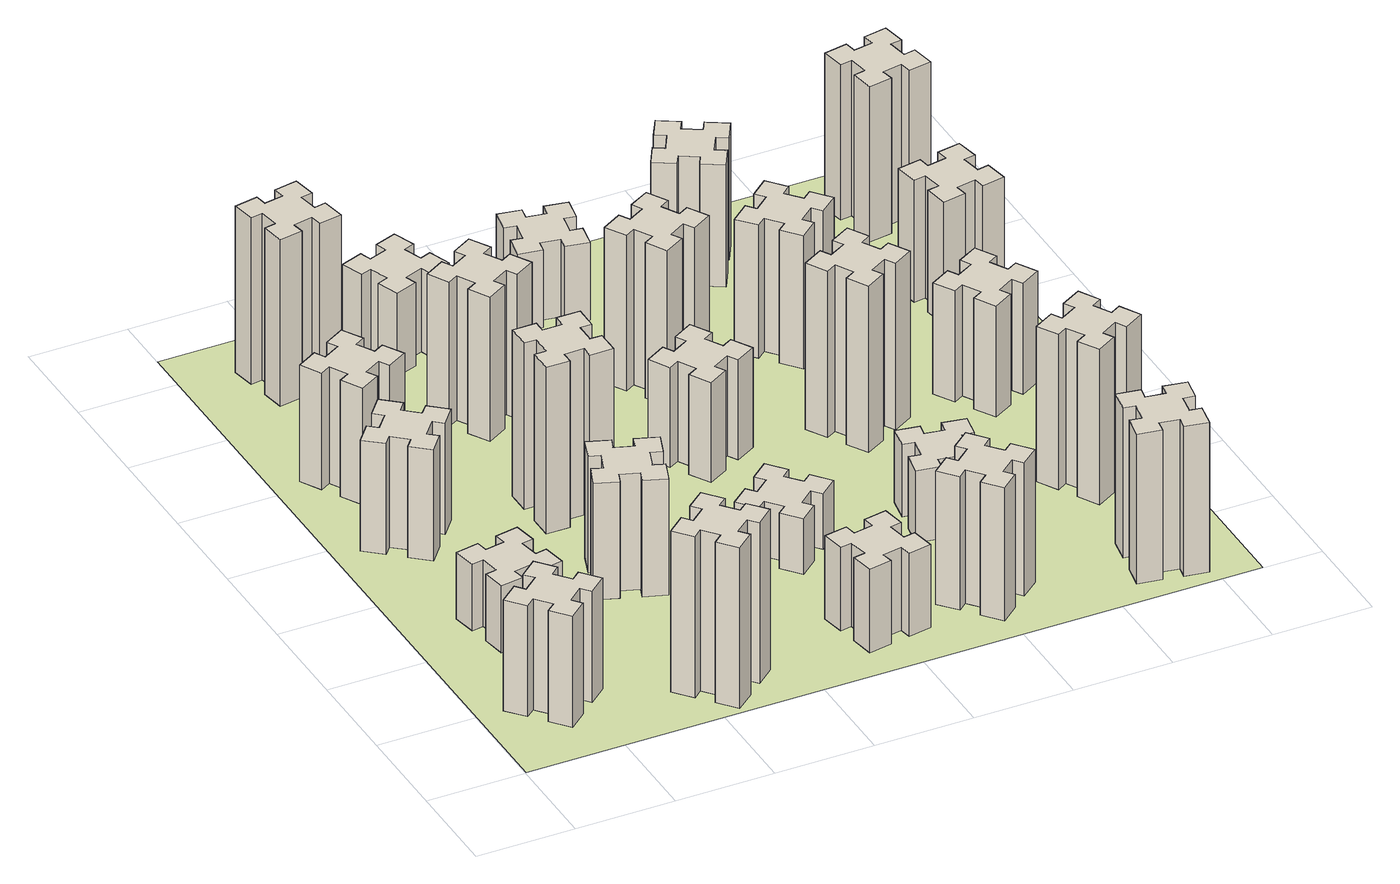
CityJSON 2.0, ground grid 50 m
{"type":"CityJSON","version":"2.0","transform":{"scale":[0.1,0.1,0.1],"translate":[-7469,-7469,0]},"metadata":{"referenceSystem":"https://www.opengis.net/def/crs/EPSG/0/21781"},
"CityObjects":{
"building1":{"type":"Building","attributes":{"class":"1000","function":"1000","usage":"1000","yearOfConstruction":2016,"roofType":"1000","measuredHeight":60,"storeysAboveGround":30,"storeysBelowGround":0},"geometry":[{"type":"Solid","lod":"1","boundaries":[[[[0,1,2,3,4,5,6,7,8,9,10,11,12,13,14,15,16,17,18,19]],[[17,16,20,21]],[[16,15,22,20]],[[15,14,23,22]],[[14,13,24,23]],[[13,12,25,24]],[[12,11,26,25]],[[11,10,27,26]],[[10,9,28,27]],[[9,8,29,28]],[[8,7,30,29]],[[7,6,31,30]],[[6,5,32,31]],[[5,4,33,32]],[[4,3,34,33]],[[3,2,35,34]],[[2,1,36,35]],[[1,0,37,36]],[[0,19,38,37]],[[19,18,39,38]],[[18,17,21,39]],[[24,25,26,27,28,29,30,31,32,33,34,35,36,37,38,39,21,20,22,23]]]]}]},
"building2":{"type":"Building","attributes":{"class":"1000","function":"1000","usage":"1000","yearOfConstruction":2016,"roofType":"1000","measuredHeight":36,"storeysAboveGround":30,"storeysBelowGround":0},"geometry":[{"type":"Solid","lod":"1","boundaries":[[[[40,41,42,43,44,45,46,47,48,49,50,51,52,53,54,55,56,57,58,59]],[[57,56,60,61]],[[56,55,62,60]],[[55,54,63,62]],[[54,53,64,63]],[[53,52,65,64]],[[52,51,66,65]],[[51,50,67,66]],[[50,49,68,67]],[[49,48,69,68]],[[48,47,70,69]],[[47,46,71,70]],[[46,45,72,71]],[[45,44,73,72]],[[44,43,74,73]],[[43,42,75,74]],[[42,41,76,75]],[[41,40,77,76]],[[40,59,78,77]],[[59,58,79,78]],[[58,57,61,79]],[[64,65,66,67,68,69,70,71,72,73,74,75,76,77,78,79,61,60,62,63]]]]}]},
"building3":{"type":"Building","attributes":{"class":"1000","function":"1000","usage":"1000","yearOfConstruction":2016,"roofType":"1000","measuredHeight":60,"storeysAboveGround":30,"storeysBelowGround":0},"geometry":[{"type":"Solid","lod":"1","boundaries":[[[[80,81,82,83,84,85,86,87,88,89,90,91,92,93,94,95,96,97,98,99]],[[97,96,100,101]],[[96,95,102,100]],[[95,94,103,102]],[[94,93,104,103]],[[93,92,105,104]],[[92,91,106,105]],[[91,90,107,106]],[[90,89,108,107]],[[89,88,109,108]],[[88,87,110,109]],[[87,86,111,110]],[[86,85,112,111]],[[85,84,113,112]],[[84,83,114,113]],[[83,82,115,114]],[[82,81,116,115]],[[81,80,117,116]],[[80,99,118,117]],[[99,98,119,118]],[[98,97,101,119]],[[104,105,106,107,108,109,110,111,112,113,114,115,116,117,118,119,101,100,102,103]]]]}]},
"building4":{"type":"Building","attributes":{"class":"1000","function":"1000","usage":"1000","yearOfConstruction":2016,"roofType":"1000","measuredHeight":63,"storeysAboveGround":30,"storeysBelowGround":0},"geometry":[{"type":"Solid","lod":"1","boundaries":[[[[120,121,122,123,124,125,126,127,128,129,130,131,132,133,134,135,136,137,138,139]],[[137,136,140,141]],[[136,135,142,140]],[[135,134,143,142]],[[134,133,144,143]],[[133,132,145,144]],[[132,131,146,145]],[[131,130,147,146]],[[130,129,148,147]],[[129,128,149,148]],[[128,127,150,149]],[[127,126,151,150]],[[126,125,152,151]],[[125,124,153,152]],[[124,123,154,153]],[[123,122,155,154]],[[122,121,156,155]],[[121,120,157,156]],[[120,139,158,157]],[[139,138,159,158]],[[138,137,141,159]],[[144,145,146,147,148,149,150,151,152,153,154,155,156,157,158,159,141,140,142,143]]]]}]},
"building5":{"type":"Building","attributes":{"class":"1000","function":"1000","usage":"1000","yearOfConstruction":2016,"roofType":"1000","measuredHeight":87,"storeysAboveGround":30,"storeysBelowGround":0},"geometry":[{"type":"Solid","lod":"1","boundaries":[[[[160,161,162,163,164,165,166,167,168,169,170,171,172,173,174,175,176,177,178,179]],[[177,176,180,181]],[[176,175,182,180]],[[175,174,183,182]],[[174,173,184,183]],[[173,172,185,184]],[[172,171,186,185]],[[171,170,187,186]],[[170,169,188,187]],[[169,168,189,188]],[[168,167,190,189]],[[167,166,191,190]],[[166,165,192,191]],[[165,164,193,192]],[[164,163,194,193]],[[163,162,195,194]],[[162,161,196,195]],[[161,160,197,196]],[[160,179,198,197]],[[179,178,199,198]],[[178,177,181,199]],[[184,185,186,187,188,189,190,191,192,193,194,195,196,197,198,199,181,180,182,183]]]]}]},
"building6":{"type":"Building","attributes":{"class":"1000","function":"1000","usage":"1000","yearOfConstruction":2016,"roofType":"1000","measuredHeight":90,"storeysAboveGround":30,"storeysBelowGround":0},"geometry":[{"type":"Solid","lod":"1","boundaries":[[[[200,201,202,203,204,205,206,207,208,209,210,211,212,213,214,215,216,217,218,219]],[[217,216,220,221]],[[216,215,222,220]],[[215,214,223,222]],[[214,213,224,223]],[[213,212,225,224]],[[212,211,226,225]],[[211,210,227,226]],[[210,209,228,227]],[[209,208,229,228]],[[208,207,230,229]],[[207,206,231,230]],[[206,205,232,231]],[[205,204,233,232]],[[204,203,234,233]],[[203,202,235,234]],[[202,201,236,235]],[[201,200,237,236]],[[200,219,238,237]],[[219,218,239,238]],[[218,217,221,239]],[[224,225,226,227,228,229,230,231,232,233,234,235,236,237,238,239,221,220,222,223]]]]}]},
"building7":{"type":"Building","attributes":{"class":"1000","function":"1000","usage":"1000","yearOfConstruction":2016,"roofType":"1000","measuredHeight":63,"storeysAboveGround":30,"storeysBelowGround":0},"geometry":[{"type":"Solid","lod":"1","boundaries":[[[[240,241,242,243,244,245,246,247,248,249,250,251,252,253,254,255,256,257,258,259]],[[257,256,260,261]],[[256,255,262,260]],[[255,254,263,262]],[[254,253,264,263]],[[253,252,265,264]],[[252,251,266,265]],[[251,250,267,266]],[[250,249,268,267]],[[249,248,269,268]],[[248,247,270,269]],[[247,246,271,270]],[[246,245,272,271]],[[245,244,273,272]],[[244,243,274,273]],[[243,242,275,274]],[[242,241,276,275]],[[241,240,277,276]],[[240,259,278,277]],[[259,258,279,278]],[[258,257,261,279]],[[264,265,266,267,268,269,270,271,272,273,274,275,276,277,278,279,261,260,262,263]]]]}]},
"building8":{"type":"Building","attributes":{"class":"1000","function":"1000","usage":"1000","yearOfConstruction":2016,"roofType":"1000","measuredHeight":90,"storeysAboveGround":30,"storeysBelowGround":0},"geometry":[{"type":"Solid","lod":"1","boundaries":[[[[280,281,282,283,284,285,286,287,288,289,290,291,292,293,294,295,296,297,298,299]],[[297,296,300,301]],[[296,295,302,300]],[[295,294,303,302]],[[294,293,304,303]],[[293,292,305,304]],[[292,291,306,305]],[[291,290,307,306]],[[290,289,308,307]],[[289,288,309,308]],[[288,287,310,309]],[[287,286,311,310]],[[286,285,312,311]],[[285,284,313,312]],[[284,283,314,313]],[[283,282,315,314]],[[282,281,316,315]],[[281,280,317,316]],[[280,299,318,317]],[[299,298,319,318]],[[298,297,301,319]],[[304,305,306,307,308,309,310,311,312,313,314,315,316,317,318,319,301,300,302,303]]]]}]},
"building9":{"type":"Building","attributes":{"class":"1000","function":"1000","usage":"1000","yearOfConstruction":2016,"roofType":"1000","measuredHeight":78,"storeysAboveGround":30,"storeysBelowGround":0},"geometry":[{"type":"Solid","lod":"1","boundaries":[[[[320,321,322,323,324,325,326,327,328,329,330,331,332,333,334,335,336,337,338,339]],[[337,336,340,341]],[[336,335,342,340]],[[335,334,343,342]],[[334,333,344,343]],[[333,332,345,344]],[[332,331,346,345]],[[331,330,347,346]],[[330,329,348,347]],[[329,328,349,348]],[[328,327,350,349]],[[327,326,351,350]],[[326,325,352,351]],[[325,324,353,352]],[[324,323,354,353]],[[323,322,355,354]],[[322,321,356,355]],[[321,320,357,356]],[[320,339,358,357]],[[339,338,359,358]],[[338,337,341,359]],[[344,345,346,347,348,349,350,351,352,353,354,355,356,357,358,359,341,340,342,343]]]]}]},
"building10":{"type":"Building","attributes":{"class":"1000","function":"1000","usage":"1000","yearOfConstruction":2016,"roofType":"1000","measuredHeight":45,"storeysAboveGround":30,"storeysBelowGround":0},"geometry":[{"type":"Solid","lod":"1","boundaries":[[[[360,361,362,363,364,365,366,367,368,369,370,371,372,373,374,375,376,377,378,379]],[[377,376,380,381]],[[376,375,382,380]],[[375,374,383,382]],[[374,373,384,383]],[[373,372,385,384]],[[372,371,386,385]],[[371,370,387,386]],[[370,369,388,387]],[[369,368,389,388]],[[368,367,390,389]],[[367,366,391,390]],[[366,365,392,391]],[[365,364,393,392]],[[364,363,394,393]],[[363,362,395,394]],[[362,361,396,395]],[[361,360,397,396]],[[360,379,398,397]],[[379,378,399,398]],[[378,377,381,399]],[[384,385,386,387,388,389,390,391,392,393,394,395,396,397,398,399,381,380,382,383]]]]}]},
"building11":{"type":"Building","attributes":{"class":"1000","function":"1000","usage":"1000","yearOfConstruction":2016,"roofType":"1000","measuredHeight":45,"storeysAboveGround":30,"storeysBelowGround":0},"geometry":[{"type":"Solid","lod":"1","boundaries":[[[[400,401,402,403,404,405,406,407,408,409,410,411,412,413,414,415,416,417,418,419]],[[417,416,420,421]],[[416,415,422,420]],[[415,414,423,422]],[[414,413,424,423]],[[413,412,425,424]],[[412,411,426,425]],[[411,410,427,426]],[[410,409,428,427]],[[409,408,429,428]],[[408,407,430,429]],[[407,406,431,430]],[[406,405,432,431]],[[405,404,433,432]],[[404,403,434,433]],[[403,402,435,434]],[[402,401,436,435]],[[401,400,437,436]],[[400,419,438,437]],[[419,418,439,438]],[[418,417,421,439]],[[424,425,426,427,428,429,430,431,432,433,434,435,436,437,438,439,421,420,422,423]]]]}]},
"building12":{"type":"Building","attributes":{"class":"1000","function":"1000","usage":"1000","yearOfConstruction":2016,"roofType":"1000","measuredHeight":30,"storeysAboveGround":30,"storeysBelowGround":0},"geometry":[{"type":"Solid","lod":"1","boundaries":[[[[440,441,442,443,444,445,446,447,448,449,450,451,452,453,454,455,456,457,458,459]],[[457,456,460,461]],[[456,455,462,460]],[[455,454,463,462]],[[454,453,464,463]],[[453,452,465,464]],[[452,451,466,465]],[[451,450,467,466]],[[450,449,468,467]],[[449,448,469,468]],[[448,447,470,469]],[[447,446,471,470]],[[446,445,472,471]],[[445,444,473,472]],[[444,443,474,473]],[[443,442,475,474]],[[442,441,476,475]],[[441,440,477,476]],[[440,459,478,477]],[[459,458,479,478]],[[458,457,461,479]],[[464,465,466,467,468,469,470,471,472,473,474,475,476,477,478,479,461,460,462,463]]]]}]},
"building13":{"type":"Building","attributes":{"class":"1000","function":"1000","usage":"1000","yearOfConstruction":2016,"roofType":"1000","measuredHeight":54,"storeysAboveGround":30,"storeysBelowGround":0},"geometry":[{"type":"Solid","lod":"1","boundaries":[[[[480,481,482,483,484,485,486,487,488,489,490,491,492,493,494,495,496,497,498,499]],[[497,496,500,501]],[[496,495,502,500]],[[495,494,503,502]],[[494,493,504,503]],[[493,492,505,504]],[[492,491,506,505]],[[491,490,507,506]],[[490,489,508,507]],[[489,488,509,508]],[[488,487,510,509]],[[487,486,511,510]],[[486,485,512,511]],[[485,484,513,512]],[[484,483,514,513]],[[483,482,515,514]],[[482,481,516,515]],[[481,480,517,516]],[[480,499,518,517]],[[499,498,519,518]],[[498,497,501,519]],[[504,505,506,507,508,509,510,511,512,513,514,515,516,517,518,519,501,500,502,503]]]]}]},
"building14":{"type":"Building","attributes":{"class":"1000","function":"1000","usage":"1000","yearOfConstruction":2016,"roofType":"1000","measuredHeight":72,"storeysAboveGround":30,"storeysBelowGround":0},"geometry":[{"type":"Solid","lod":"1","boundaries":[[[[520,521,522,523,524,525,526,527,528,529,530,531,532,533,534,535,536,537,538,539]],[[537,536,540,541]],[[536,535,542,540]],[[535,534,543,542]],[[534,533,544,543]],[[533,532,545,544]],[[532,531,546,545]],[[531,530,547,546]],[[530,529,548,547]],[[529,528,549,548]],[[528,527,550,549]],[[527,526,551,550]],[[526,525,552,551]],[[525,524,553,552]],[[524,523,554,553]],[[523,522,555,554]],[[522,521,556,555]],[[521,520,557,556]],[[520,539,558,557]],[[539,538,559,558]],[[538,537,541,559]],[[544,545,546,547,548,549,550,551,552,553,554,555,556,557,558,559,541,540,542,543]]]]}]},
"building15":{"type":"Building","attributes":{"class":"1000","function":"1000","usage":"1000","yearOfConstruction":2016,"roofType":"1000","measuredHeight":84,"storeysAboveGround":30,"storeysBelowGround":0},"geometry":[{"type":"Solid","lod":"1","boundaries":[[[[560,561,562,563,564,565,566,567,568,569,570,571,572,573,574,575,576,577,578,579]],[[577,576,580,581]],[[576,575,582,580]],[[575,574,583,582]],[[574,573,584,583]],[[573,572,585,584]],[[572,571,586,585]],[[571,570,587,586]],[[570,569,588,587]],[[569,568,589,588]],[[568,567,590,589]],[[567,566,591,590]],[[566,565,592,591]],[[565,564,593,592]],[[564,563,594,593]],[[563,562,595,594]],[[562,561,596,595]],[[561,560,597,596]],[[560,579,598,597]],[[579,578,599,598]],[[578,577,581,599]],[[584,585,586,587,588,589,590,591,592,593,594,595,596,597,598,599,581,580,582,583]]]]}]},
"building16":{"type":"Building","attributes":{"class":"1000","function":"1000","usage":"1000","yearOfConstruction":2016,"roofType":"1000","measuredHeight":42,"storeysAboveGround":30,"storeysBelowGround":0},"geometry":[{"type":"Solid","lod":"1","boundaries":[[[[600,601,602,603,604,605,606,607,608,609,610,611,612,613,614,615,616,617,618,619]],[[617,616,620,621]],[[616,615,622,620]],[[615,614,623,622]],[[614,613,624,623]],[[613,612,625,624]],[[612,611,626,625]],[[611,610,627,626]],[[610,609,628,627]],[[609,608,629,628]],[[608,607,630,629]],[[607,606,631,630]],[[606,605,632,631]],[[605,604,633,632]],[[604,603,634,633]],[[603,602,635,634]],[[602,601,636,635]],[[601,600,637,636]],[[600,619,638,637]],[[619,618,639,638]],[[618,617,621,639]],[[624,625,626,627,628,629,630,631,632,633,634,635,636,637,638,639,621,620,622,623]]]]}]},
"building17":{"type":"Building","attributes":{"class":"1000","function":"1000","usage":"1000","yearOfConstruction":2016,"roofType":"1000","measuredHeight":39,"storeysAboveGround":30,"storeysBelowGround":0},"geometry":[{"type":"Solid","lod":"1","boundaries":[[[[640,641,642,643,644,645,646,647,648,649,650,651,652,653,654,655,656,657,658,659]],[[657,656,660,661]],[[656,655,662,660]],[[655,654,663,662]],[[654,653,664,663]],[[653,652,665,664]],[[652,651,666,665]],[[651,650,667,666]],[[650,649,668,667]],[[649,648,669,668]],[[648,647,670,669]],[[647,646,671,670]],[[646,645,672,671]],[[645,644,673,672]],[[644,643,674,673]],[[643,642,675,674]],[[642,641,676,675]],[[641,640,677,676]],[[640,659,678,677]],[[659,658,679,678]],[[658,657,661,679]],[[664,665,666,667,668,669,670,671,672,673,674,675,676,677,678,679,661,660,662,663]]]]}]},
"building18":{"type":"Building","attributes":{"class":"1000","function":"1000","usage":"1000","yearOfConstruction":2016,"roofType":"1000","measuredHeight":90,"storeysAboveGround":30,"storeysBelowGround":0},"geometry":[{"type":"Solid","lod":"1","boundaries":[[[[680,681,682,683,684,685,686,687,688,689,690,691,692,693,694,695,696,697,698,699]],[[697,696,700,701]],[[696,695,702,700]],[[695,694,703,702]],[[694,693,704,703]],[[693,692,705,704]],[[692,691,706,705]],[[691,690,707,706]],[[690,689,708,707]],[[689,688,709,708]],[[688,687,710,709]],[[687,686,711,710]],[[686,685,712,711]],[[685,684,713,712]],[[684,683,714,713]],[[683,682,715,714]],[[682,681,716,715]],[[681,680,717,716]],[[680,699,718,717]],[[699,698,719,718]],[[698,697,701,719]],[[704,705,706,707,708,709,710,711,712,713,714,715,716,717,718,719,701,700,702,703]]]]}]},
"building19":{"type":"Building","attributes":{"class":"1000","function":"1000","usage":"1000","yearOfConstruction":2016,"roofType":"1000","measuredHeight":72,"storeysAboveGround":30,"storeysBelowGround":0},"geometry":[{"type":"Solid","lod":"1","boundaries":[[[[720,721,722,723,724,725,726,727,728,729,730,731,732,733,734,735,736,737,738,739]],[[737,736,740,741]],[[736,735,742,740]],[[735,734,743,742]],[[734,733,744,743]],[[733,732,745,744]],[[732,731,746,745]],[[731,730,747,746]],[[730,729,748,747]],[[729,728,749,748]],[[728,727,750,749]],[[727,726,751,750]],[[726,725,752,751]],[[725,724,753,752]],[[724,723,754,753]],[[723,722,755,754]],[[722,721,756,755]],[[721,720,757,756]],[[720,739,758,757]],[[739,738,759,758]],[[738,737,741,759]],[[744,745,746,747,748,749,750,751,752,753,754,755,756,757,758,759,741,740,742,743]]]]}]},
"building20":{"type":"Building","attributes":{"class":"1000","function":"1000","usage":"1000","yearOfConstruction":2016,"roofType":"1000","measuredHeight":81,"storeysAboveGround":30,"storeysBelowGround":0},"geometry":[{"type":"Solid","lod":"1","boundaries":[[[[760,761,762,763,764,765,766,767,768,769,770,771,772,773,774,775,776,777,778,779]],[[777,776,780,781]],[[776,775,782,780]],[[775,774,783,782]],[[774,773,784,783]],[[773,772,785,784]],[[772,771,786,785]],[[771,770,787,786]],[[770,769,788,787]],[[769,768,789,788]],[[768,767,790,789]],[[767,766,791,790]],[[766,765,792,791]],[[765,764,793,792]],[[764,763,794,793]],[[763,762,795,794]],[[762,761,796,795]],[[761,760,797,796]],[[760,779,798,797]],[[779,778,799,798]],[[778,777,781,799]],[[784,785,786,787,788,789,790,791,792,793,794,795,796,797,798,799,781,780,782,783]]]]}]},
"building21":{"type":"Building","attributes":{"class":"1000","function":"1000","usage":"1000","yearOfConstruction":2016,"roofType":"1000","measuredHeight":66,"storeysAboveGround":30,"storeysBelowGround":0},"geometry":[{"type":"Solid","lod":"1","boundaries":[[[[800,801,802,803,804,805,806,807,808,809,810,811,812,813,814,815,816,817,818,819]],[[817,816,820,821]],[[816,815,822,820]],[[815,814,823,822]],[[814,813,824,823]],[[813,812,825,824]],[[812,811,826,825]],[[811,810,827,826]],[[810,809,828,827]],[[809,808,829,828]],[[808,807,830,829]],[[807,806,831,830]],[[806,805,832,831]],[[805,804,833,832]],[[804,803,834,833]],[[803,802,835,834]],[[802,801,836,835]],[[801,800,837,836]],[[800,819,838,837]],[[819,818,839,838]],[[818,817,821,839]],[[824,825,826,827,828,829,830,831,832,833,834,835,836,837,838,839,821,820,822,823]]]]}]},
"building22":{"type":"Building","attributes":{"class":"1000","function":"1000","usage":"1000","yearOfConstruction":2016,"roofType":"1000","measuredHeight":84,"storeysAboveGround":30,"storeysBelowGround":0},"geometry":[{"type":"Solid","lod":"1","boundaries":[[[[840,841,842,843,844,845,846,847,848,849,850,851,852,853,854,855,856,857,858,859]],[[857,856,860,861]],[[856,855,862,860]],[[855,854,863,862]],[[854,853,864,863]],[[853,852,865,864]],[[852,851,866,865]],[[851,850,867,866]],[[850,849,868,867]],[[849,848,869,868]],[[848,847,870,869]],[[847,846,871,870]],[[846,845,872,871]],[[845,844,873,872]],[[844,843,874,873]],[[843,842,875,874]],[[842,841,876,875]],[[841,840,877,876]],[[840,859,878,877]],[[859,858,879,878]],[[858,857,861,879]],[[864,865,866,867,868,869,870,871,872,873,874,875,876,877,878,879,861,860,862,863]]]]}]},
"building23":{"type":"Building","attributes":{"class":"1000","function":"1000","usage":"1000","yearOfConstruction":2016,"roofType":"1000","measuredHeight":60,"storeysAboveGround":30,"storeysBelowGround":0},"geometry":[{"type":"Solid","lod":"1","boundaries":[[[[880,881,882,883,884,885,886,887,888,889,890,891,892,893,894,895,896,897,898,899]],[[897,896,900,901]],[[896,895,902,900]],[[895,894,903,902]],[[894,893,904,903]],[[893,892,905,904]],[[892,891,906,905]],[[891,890,907,906]],[[890,889,908,907]],[[889,888,909,908]],[[888,887,910,909]],[[887,886,911,910]],[[886,885,912,911]],[[885,884,913,912]],[[884,883,914,913]],[[883,882,915,914]],[[882,881,916,915]],[[881,880,917,916]],[[880,899,918,917]],[[899,898,919,918]],[[898,897,901,919]],[[904,905,906,907,908,909,910,911,912,913,914,915,916,917,918,919,901,900,902,903]]]]}]},
"building24":{"type":"Building","attributes":{"class":"1000","function":"1000","usage":"1000","yearOfConstruction":2016,"roofType":"1000","measuredHeight":66,"storeysAboveGround":30,"storeysBelowGround":0},"geometry":[{"type":"Solid","lod":"1","boundaries":[[[[920,921,922,923,924,925,926,927,928,929,930,931,932,933,934,935,936,937,938,939]],[[937,936,940,941]],[[936,935,942,940]],[[935,934,943,942]],[[934,933,944,943]],[[933,932,945,944]],[[932,931,946,945]],[[931,930,947,946]],[[930,929,948,947]],[[929,928,949,948]],[[928,927,950,949]],[[927,926,951,950]],[[926,925,952,951]],[[925,924,953,952]],[[924,923,954,953]],[[923,922,955,954]],[[922,921,956,955]],[[921,920,957,956]],[[920,939,958,957]],[[939,938,959,958]],[[938,937,941,959]],[[944,945,946,947,948,949,950,951,952,953,954,955,956,957,958,959,941,940,942,943]]]]}]},
"building25":{"type":"Building","attributes":{"class":"1000","function":"1000","usage":"1000","yearOfConstruction":2016,"roofType":"1000","measuredHeight":84,"storeysAboveGround":30,"storeysBelowGround":0},"geometry":[{"type":"Solid","lod":"1","boundaries":[[[[960,961,962,963,964,965,966,967,968,969,970,971,972,973,974,975,976,977,978,979]],[[977,976,980,981]],[[976,975,982,980]],[[975,974,983,982]],[[974,973,984,983]],[[973,972,985,984]],[[972,971,986,985]],[[971,970,987,986]],[[970,969,988,987]],[[969,968,989,988]],[[968,967,990,989]],[[967,966,991,990]],[[966,965,992,991]],[[965,964,993,992]],[[964,963,994,993]],[[963,962,995,994]],[[962,961,996,995]],[[961,960,997,996]],[[960,979,998,997]],[[979,978,999,998]],[[978,977,981,999]],[[984,985,986,987,988,989,990,991,992,993,994,995,996,997,998,999,981,980,982,983]]]]}]},
"landuse1":{"type":"LandUse","attributes":{"name":"plot1","function":"1010"},"geometry":[{"type":"MultiSurface","lod":"1","boundaries":[[[1000,1001,1002,1003]]]}]}
},
"vertices":[
[259,443,0],[323,366,0],[277,328,0],[354,236,0],[446,313,0],[408,359,0],[484,423,0],[523,377,0],[615,454,0],[538,546,0],[492,508,0],[427,584,0],[473,623,0],[396,715,0],[304,638,0],[343,592,0],[266,527,0],[228,573,0],[136,496,0],[213,404,0],[266,527,600],[228,573,600],[343,592,600],[304,638,600],[396,715,600],[473,623,600],[427,584,600],[492,508,600],[538,546,600],[615,454,600],[523,377,600],[484,423,600],[408,359,600],[446,313,600],[354,236,600],[277,328,600],[323,366,600],[259,443,600],[213,404,600],[136,496,600],
[445,998,0],[544,1016,0],[554,957,0],[672,977,0],[651,1096,0],[592,1085,0],[575,1184,0],[634,1194,0],[613,1312,0],[495,1291,0],[505,1232,0],[407,1215,0],[397,1274,0],[278,1253,0],[299,1135,0],[358,1145,0],[376,1047,0],[317,1037,0],[337,918,0],[456,939,0],[376,1047,360],[317,1037,360],[358,1145,360],[299,1135,360],[278,1253,360],[397,1274,360],[407,1215,360],[505,1232,360],[495,1291,360],[613,1312,360],[634,1194,360],[575,1184,360],[592,1085,360],[651,1096,360],[672,977,360],[554,957,360],[544,1016,360],[445,998,360],[456,939,360],[337,918,360],
[427,1846,0],[492,1923,0],[538,1884,0],[615,1976,0],[523,2053,0],[484,2007,0],[408,2072,0],[446,2118,0],[354,2195,0],[277,2103,0],[323,2064,0],[259,1988,0],[213,2026,0],[136,1934,0],[228,1857,0],[266,1903,0],[343,1839,0],[304,1793,0],[396,1716,0],[473,1808,0],[343,1839,600],[304,1793,600],[266,1903,600],[228,1857,600],[136,1934,600],[213,2026,600],[259,1988,600],[323,2064,600],[277,2103,600],[354,2195,600],[446,2118,600],[408,2072,600],[484,2007,600],[523,2053,600],[615,1976,600],[538,1884,600],[492,1923,600],[427,1846,600],[473,1808,600],[396,1716,600],
[496,2507,0],[446,2594,0],[498,2624,0],[438,2728,0],[334,2668,0],[364,2616,0],[277,2566,0],[247,2618,0],[143,2558,0],[203,2454,0],[255,2484,0],[305,2397,0],[253,2367,0],[313,2263,0],[417,2323,0],[387,2375,0],[474,2425,0],[504,2373,0],[608,2433,0],[548,2537,0],[474,2425,630],[504,2373,630],[387,2375,630],[417,2323,630],[313,2263,630],[253,2367,630],[305,2397,630],[255,2484,630],[203,2454,630],[143,2558,630],[247,2618,630],[277,2566,630],[364,2616,630],[334,2668,630],[438,2728,630],[498,2624,630],[446,2594,630],[496,2507,630],[548,2537,630],[608,2433,630],
[1232,308,0],[1167,384,0],[1213,423,0],[1136,515,0],[1044,438,0],[1083,392,0],[1006,327,0],[968,373,0],[876,296,0],[953,204,0],[999,243,0],[1063,166,0],[1017,128,0],[1094,36,0],[1186,113,0],[1148,159,0],[1224,223,0],[1263,177,0],[1355,254,0],[1278,346,0],[1224,223,870],[1263,177,870],[1148,159,870],[1186,113,870],[1094,36,870],[1017,128,870],[1063,166,870],[999,243,870],[953,204,870],[876,296,870],[968,373,870],[1006,327,870],[1083,392,870],[1044,438,870],[1136,515,870],[1213,423,870],[1167,384,870],[1232,308,870],[1278,346,870],[1355,254,870],
[592,3305,0],[575,3404,0],[634,3414,0],[613,3532,0],[495,3511,0],[505,3452,0],[407,3435,0],[397,3494,0],[278,3473,0],[299,3355,0],[358,3365,0],[376,3267,0],[317,3257,0],[337,3138,0],[456,3159,0],[445,3218,0],[544,3236,0],[554,3177,0],[672,3197,0],[651,3316,0],[544,3236,900],[554,3177,900],[445,3218,900],[456,3159,900],[337,3138,900],[317,3257,900],[376,3267,900],[358,3365,900],[299,3355,900],[278,3473,900],[397,3494,900],[407,3435,900],[505,3452,900],[495,3511,900],[613,3532,900],[634,3414,900],[575,3404,900],[592,3305,900],[651,3316,900],[672,3197,900],
[1202,1131,0],[1236,1225,0],[1292,1204,0],[1333,1317,0],[1220,1358,0],[1200,1302,0],[1106,1336,0],[1127,1392,0],[1014,1433,0],[973,1320,0],[1029,1300,0],[995,1206,0],[939,1227,0],[897,1114,0],[1010,1073,0],[1031,1129,0],[1125,1095,0],[1104,1039,0],[1217,997,0],[1258,1110,0],[1125,1095,630],[1104,1039,630],[1031,1129,630],[1010,1073,630],[897,1114,630],[939,1227,630],[995,1206,630],[1029,1300,630],[973,1320,630],[1014,1433,630],[1127,1392,630],[1106,1336,630],[1200,1302,630],[1220,1358,630],[1333,1317,630],[1292,1204,630],[1236,1225,630],[1202,1131,630],[1258,1110,630],[1217,997,630],
[1165,1965,0],[1065,1965,0],[1065,2025,0],[945,2025,0],[945,1905,0],[1005,1905,0],[1005,1805,0],[945,1805,0],[945,1685,0],[1065,1685,0],[1065,1745,0],[1165,1745,0],[1165,1685,0],[1285,1685,0],[1285,1805,0],[1225,1805,0],[1225,1905,0],[1285,1905,0],[1285,2025,0],[1165,2025,0],[1225,1905,900],[1285,1905,900],[1225,1805,900],[1285,1805,900],[1285,1685,900],[1165,1685,900],[1165,1745,900],[1065,1745,900],[1065,1685,900],[945,1685,900],[945,1805,900],[1005,1805,900],[1005,1905,900],[945,1905,900],[945,2025,900],[1065,2025,900],[1065,1965,900],[1165,1965,900],[1165,2025,900],[1285,2025,900],
[1236,2707,0],[1186,2794,0],[1238,2824,0],[1178,2928,0],[1074,2868,0],[1104,2816,0],[1017,2766,0],[987,2818,0],[883,2758,0],[943,2654,0],[995,2684,0],[1045,2597,0],[993,2567,0],[1053,2463,0],[1157,2523,0],[1127,2575,0],[1214,2625,0],[1244,2573,0],[1348,2633,0],[1288,2737,0],[1214,2625,780],[1244,2573,780],[1127,2575,780],[1157,2523,780],[1053,2463,780],[993,2567,780],[1045,2597,780],[995,2684,780],[943,2654,780],[883,2758,780],[987,2818,780],[1017,2766,780],[1104,2816,780],[1074,2868,780],[1178,2928,780],[1238,2824,780],[1186,2794,780],[1236,2707,780],[1288,2737,780],[1348,2633,780],
[1136,3326,0],[1102,3420,0],[1158,3440,0],[1117,3553,0],[1004,3512,0],[1025,3456,0],[931,3422,0],[910,3478,0],[797,3437,0],[839,3324,0],[895,3345,0],[929,3251,0],[873,3230,0],[914,3117,0],[1027,3159,0],[1006,3215,0],[1100,3249,0],[1120,3193,0],[1233,3234,0],[1192,3347,0],[1100,3249,450],[1120,3193,450],[1006,3215,450],[1027,3159,450],[914,3117,450],[873,3230,450],[929,3251,450],[895,3345,450],[839,3324,450],[797,3437,450],[910,3478,450],[931,3422,450],[1025,3456,450],[1004,3512,450],[1117,3553,450],[1158,3440,450],[1102,3420,450],[1136,3326,450],[1192,3347,450],[1233,3234,450],
[1985,492,0],[1887,475,0],[1877,534,0],[1758,513,0],[1779,395,0],[1838,405,0],[1856,307,0],[1797,297,0],[1817,178,0],[1936,199,0],[1925,258,0],[2024,276,0],[2034,217,0],[2152,237,0],[2131,356,0],[2072,345,0],[2055,444,0],[2114,454,0],[2093,572,0],[1975,551,0],[2055,444,450],[2114,454,450],[2072,345,450],[2131,356,450],[2152,237,450],[2034,217,450],[2024,276,450],[1925,258,450],[1936,199,450],[1817,178,450],[1797,297,450],[1856,307,450],[1838,405,450],[1779,395,450],[1758,513,450],[1877,534,450],[1887,475,450],[1985,492,450],[1975,551,450],[2093,572,450],
[1888,999,0],[1964,1063,0],[2003,1017,0],[2095,1094,0],[2018,1186,0],[1972,1148,0],[1907,1224,0],[1953,1263,0],[1876,1355,0],[1784,1278,0],[1823,1232,0],[1746,1167,0],[1708,1213,0],[1616,1136,0],[1693,1044,0],[1739,1083,0],[1803,1006,0],[1757,968,0],[1834,876,0],[1926,953,0],[1803,1006,300],[1757,968,300],[1739,1083,300],[1693,1044,300],[1616,1136,300],[1708,1213,300],[1746,1167,300],[1823,1232,300],[1784,1278,300],[1876,1355,300],[1953,1263,300],[1907,1224,300],[1972,1148,300],[2018,1186,300],[2095,1094,300],[2003,1017,300],[1964,1063,300],[1888,999,300],[1926,953,300],[1834,876,300],
[1844,2076,0],[1757,2026,0],[1727,2078,0],[1623,2018,0],[1683,1914,0],[1735,1944,0],[1785,1857,0],[1733,1827,0],[1793,1723,0],[1897,1783,0],[1867,1835,0],[1954,1885,0],[1984,1833,0],[2088,1893,0],[2028,1997,0],[1976,1967,0],[1926,2054,0],[1978,2084,0],[1918,2188,0],[1814,2128,0],[1926,2054,540],[1978,2084,540],[1976,1967,540],[2028,1997,540],[2088,1893,540],[1984,1833,540],[1954,1885,540],[1867,1835,540],[1897,1783,540],[1793,1723,540],[1733,1827,540],[1785,1857,540],[1735,1944,540],[1683,1914,540],[1623,2018,540],[1727,2078,540],[1757,2026,540],[1844,2076,540],[1814,2128,540],[1918,2188,540],
[2528,259,0],[2604,323,0],[2643,277,0],[2735,354,0],[2658,446,0],[2612,408,0],[2547,484,0],[2593,523,0],[2516,615,0],[2424,538,0],[2463,492,0],[2386,427,0],[2348,473,0],[2256,396,0],[2333,304,0],[2379,343,0],[2443,266,0],[2397,228,0],[2474,136,0],[2566,213,0],[2443,266,720],[2397,228,720],[2379,343,720],[2333,304,720],[2256,396,720],[2348,473,720],[2386,427,720],[2463,492,720],[2424,538,720],[2516,615,720],[2593,523,720],[2547,484,720],[2612,408,720],[2658,446,720],[2735,354,720],[2643,277,720],[2604,323,720],[2528,259,720],[2566,213,720],[2474,136,720],
[1967,2475,0],[2054,2525,0],[2084,2473,0],[2188,2533,0],[2128,2637,0],[2076,2607,0],[2026,2694,0],[2078,2724,0],[2018,2828,0],[1914,2768,0],[1944,2716,0],[1857,2666,0],[1827,2718,0],[1723,2658,0],[1783,2554,0],[1835,2584,0],[1885,2497,0],[1833,2467,0],[1893,2363,0],[1997,2423,0],[1885,2497,840],[1833,2467,840],[1835,2584,840],[1783,2554,840],[1723,2658,840],[1827,2718,840],[1857,2666,840],[1944,2716,840],[1914,2768,840],[2018,2828,840],[2078,2724,840],[2026,2694,840],[2076,2607,840],[2128,2637,840],[2188,2533,840],[2084,2473,840],[2054,2525,840],[1967,2475,840],[1997,2423,840],[1893,2363,840],
[1687,3236,0],[1785,3218,0],[1775,3159,0],[1893,3138,0],[1914,3257,0],[1855,3267,0],[1872,3365,0],[1931,3355,0],[1952,3473,0],[1834,3494,0],[1824,3435,0],[1725,3452,0],[1736,3511,0],[1617,3532,0],[1597,3414,0],[1656,3404,0],[1638,3305,0],[1579,3316,0],[1558,3197,0],[1677,3177,0],[1638,3305,420],[1579,3316,420],[1656,3404,420],[1597,3414,420],[1617,3532,420],[1736,3511,420],[1725,3452,420],[1824,3435,420],[1834,3494,420],[1952,3473,420],[1931,3355,420],[1872,3365,420],[1855,3267,420],[1914,3257,420],[1893,3138,420],[1775,3159,420],[1785,3218,420],[1687,3236,420],[1677,3177,420],[1558,3197,420],
[2496,1084,0],[2478,985,0],[2419,996,0],[2398,877,0],[2517,857,0],[2527,916,0],[2625,898,0],[2615,839,0],[2733,818,0],[2754,937,0],[2695,947,0],[2712,1045,0],[2771,1035,0],[2792,1153,0],[2674,1174,0],[2664,1115,0],[2565,1132,0],[2576,1191,0],[2457,1212,0],[2437,1094,0],[2565,1132,390],[2576,1191,390],[2664,1115,390],[2674,1174,390],[2792,1153,390],[2771,1035,390],[2712,1045,390],[2695,947,390],[2754,937,390],[2733,818,390],[2615,839,390],[2625,898,390],[2527,916,390],[2517,857,390],[2398,877,390],[2419,996,390],[2478,985,390],[2496,1084,390],[2437,1094,390],[2457,1212,390],
[2607,1735,0],[2694,1785,0],[2724,1733,0],[2828,1793,0],[2768,1897,0],[2716,1867,0],[2666,1954,0],[2718,1984,0],[2658,2088,0],[2554,2028,0],[2584,1976,0],[2497,1926,0],[2467,1978,0],[2363,1918,0],[2423,1814,0],[2475,1844,0],[2525,1757,0],[2473,1727,0],[2533,1623,0],[2637,1683,0],[2525,1757,900],[2473,1727,900],[2475,1844,900],[2423,1814,900],[2363,1918,900],[2467,1978,900],[2497,1926,900],[2584,1976,900],[2554,2028,900],[2658,2088,900],[2718,1984,900],[2666,1954,900],[2716,1867,900],[2768,1897,900],[2828,1793,900],[2724,1733,900],[2694,1785,900],[2607,1735,900],[2637,1683,900],[2533,1623,900],
[2563,2712,0],[2486,2647,0],[2448,2693,0],[2356,2616,0],[2433,2524,0],[2479,2563,0],[2543,2486,0],[2497,2448,0],[2574,2356,0],[2666,2433,0],[2628,2479,0],[2704,2543,0],[2743,2497,0],[2835,2574,0],[2758,2666,0],[2712,2628,0],[2647,2704,0],[2693,2743,0],[2616,2835,0],[2524,2758,0],[2647,2704,720],[2693,2743,720],[2712,2628,720],[2758,2666,720],[2835,2574,720],[2743,2497,720],[2704,2543,720],[2628,2479,720],[2666,2433,720],[2574,2356,720],[2497,2448,720],[2543,2486,720],[2479,2563,720],[2433,2524,720],[2356,2616,720],[2448,2693,720],[2486,2647,720],[2563,2712,720],[2524,2758,720],[2616,2835,720],
[3435,207,0],[3452,305,0],[3511,295,0],[3532,413,0],[3414,434,0],[3404,375,0],[3305,392,0],[3316,451,0],[3197,472,0],[3177,354,0],[3236,344,0],[3218,245,0],[3159,256,0],[3138,137,0],[3257,117,0],[3267,176,0],[3365,158,0],[3355,99,0],[3473,78,0],[3494,197,0],[3365,158,810],[3355,99,810],[3267,176,810],[3257,117,810],[3138,137,810],[3159,256,810],[3218,245,810],[3236,344,810],[3177,354,810],[3197,472,810],[3316,451,810],[3305,392,810],[3404,375,810],[3414,434,810],[3532,413,810],[3511,295,810],[3452,305,810],[3435,207,810],[3494,197,810],[3473,78,810],
[2594,3406,0],[2507,3456,0],[2537,3508,0],[2433,3568,0],[2373,3464,0],[2425,3434,0],[2375,3347,0],[2323,3377,0],[2263,3273,0],[2367,3213,0],[2397,3265,0],[2484,3215,0],[2454,3163,0],[2558,3103,0],[2618,3207,0],[2566,3237,0],[2616,3324,0],[2668,3294,0],[2728,3398,0],[2624,3458,0],[2616,3324,660],[2668,3294,660],[2566,3237,660],[2618,3207,660],[2558,3103,660],[2454,3163,660],[2484,3215,660],[2397,3265,660],[2367,3213,660],[2263,3273,660],[2323,3377,660],[2375,3347,660],[2425,3434,660],[2373,3464,660],[2433,3568,660],[2537,3508,660],[2507,3456,660],[2594,3406,660],[2624,3458,660],[2728,3398,660],
[3215,1004,0],[3265,917,0],[3213,887,0],[3273,783,0],[3377,843,0],[3347,895,0],[3434,945,0],[3464,893,0],[3568,953,0],[3508,1057,0],[3456,1027,0],[3406,1114,0],[3458,1144,0],[3398,1248,0],[3294,1188,0],[3324,1136,0],[3237,1086,0],[3207,1138,0],[3103,1078,0],[3163,974,0],[3237,1086,840],[3207,1138,840],[3324,1136,840],[3294,1188,840],[3398,1248,840],[3458,1144,840],[3406,1114,840],[3456,1027,840],[3508,1057,840],[3568,953,840],[3464,893,840],[3434,945,840],[3347,895,840],[3377,843,840],[3273,783,840],[3213,887,840],[3265,917,840],[3215,1004,840],[3163,974,840],[3103,1078,840],
[3224,1976,0],[3137,1926,0],[3107,1978,0],[3003,1918,0],[3063,1814,0],[3115,1844,0],[3165,1757,0],[3113,1727,0],[3173,1623,0],[3277,1683,0],[3247,1735,0],[3334,1785,0],[3364,1733,0],[3468,1793,0],[3408,1897,0],[3356,1867,0],[3306,1954,0],[3358,1984,0],[3298,2088,0],[3194,2028,0],[3306,1954,600],[3358,1984,600],[3356,1867,600],[3408,1897,600],[3468,1793,600],[3364,1733,600],[3334,1785,600],[3247,1735,600],[3277,1683,600],[3173,1623,600],[3113,1727,600],[3165,1757,600],[3115,1844,600],[3063,1814,600],[3003,1918,600],[3107,1978,600],[3137,1926,600],[3224,1976,600],[3194,2028,600],[3298,2088,600],
[3318,2625,0],[3336,2527,0],[3277,2517,0],[3297,2398,0],[3416,2419,0],[3405,2478,0],[3504,2496,0],[3514,2437,0],[3632,2457,0],[3611,2576,0],[3552,2565,0],[3535,2664,0],[3594,2674,0],[3573,2792,0],[3455,2771,0],[3465,2712,0],[3367,2695,0],[3357,2754,0],[3238,2733,0],[3259,2615,0],[3367,2695,660],[3357,2754,660],[3465,2712,660],[3455,2771,660],[3573,2792,660],[3594,2674,660],[3535,2664,660],[3552,2565,660],[3611,2576,660],[3632,2457,660],[3514,2437,660],[3504,2496,660],[3405,2478,660],[3416,2419,660],[3297,2398,660],[3277,2517,660],[3336,2527,660],[3318,2625,660],[3259,2615,660],[3238,2733,660],
[3552,3305,0],[3535,3404,0],[3594,3414,0],[3573,3532,0],[3455,3511,0],[3465,3452,0],[3367,3435,0],[3357,3494,0],[3238,3473,0],[3259,3355,0],[3318,3365,0],[3336,3267,0],[3277,3257,0],[3297,3138,0],[3416,3159,0],[3405,3218,0],[3504,3236,0],[3514,3177,0],[3632,3197,0],[3611,3316,0],[3504,3236,840],[3514,3177,840],[3405,3218,840],[3416,3159,840],[3297,3138,840],[3277,3257,840],[3336,3267,840],[3318,3365,840],[3259,3355,840],[3238,3473,840],[3357,3494,840],[3367,3435,840],[3465,3452,840],[3455,3511,840],[3573,3532,840],[3594,3414,840],[3535,3404,840],[3552,3305,840],[3611,3316,840],[3632,3197,840],
[5,3705,0],[3705,3705,0],[3705,5,0],[5,5,0]
]}
